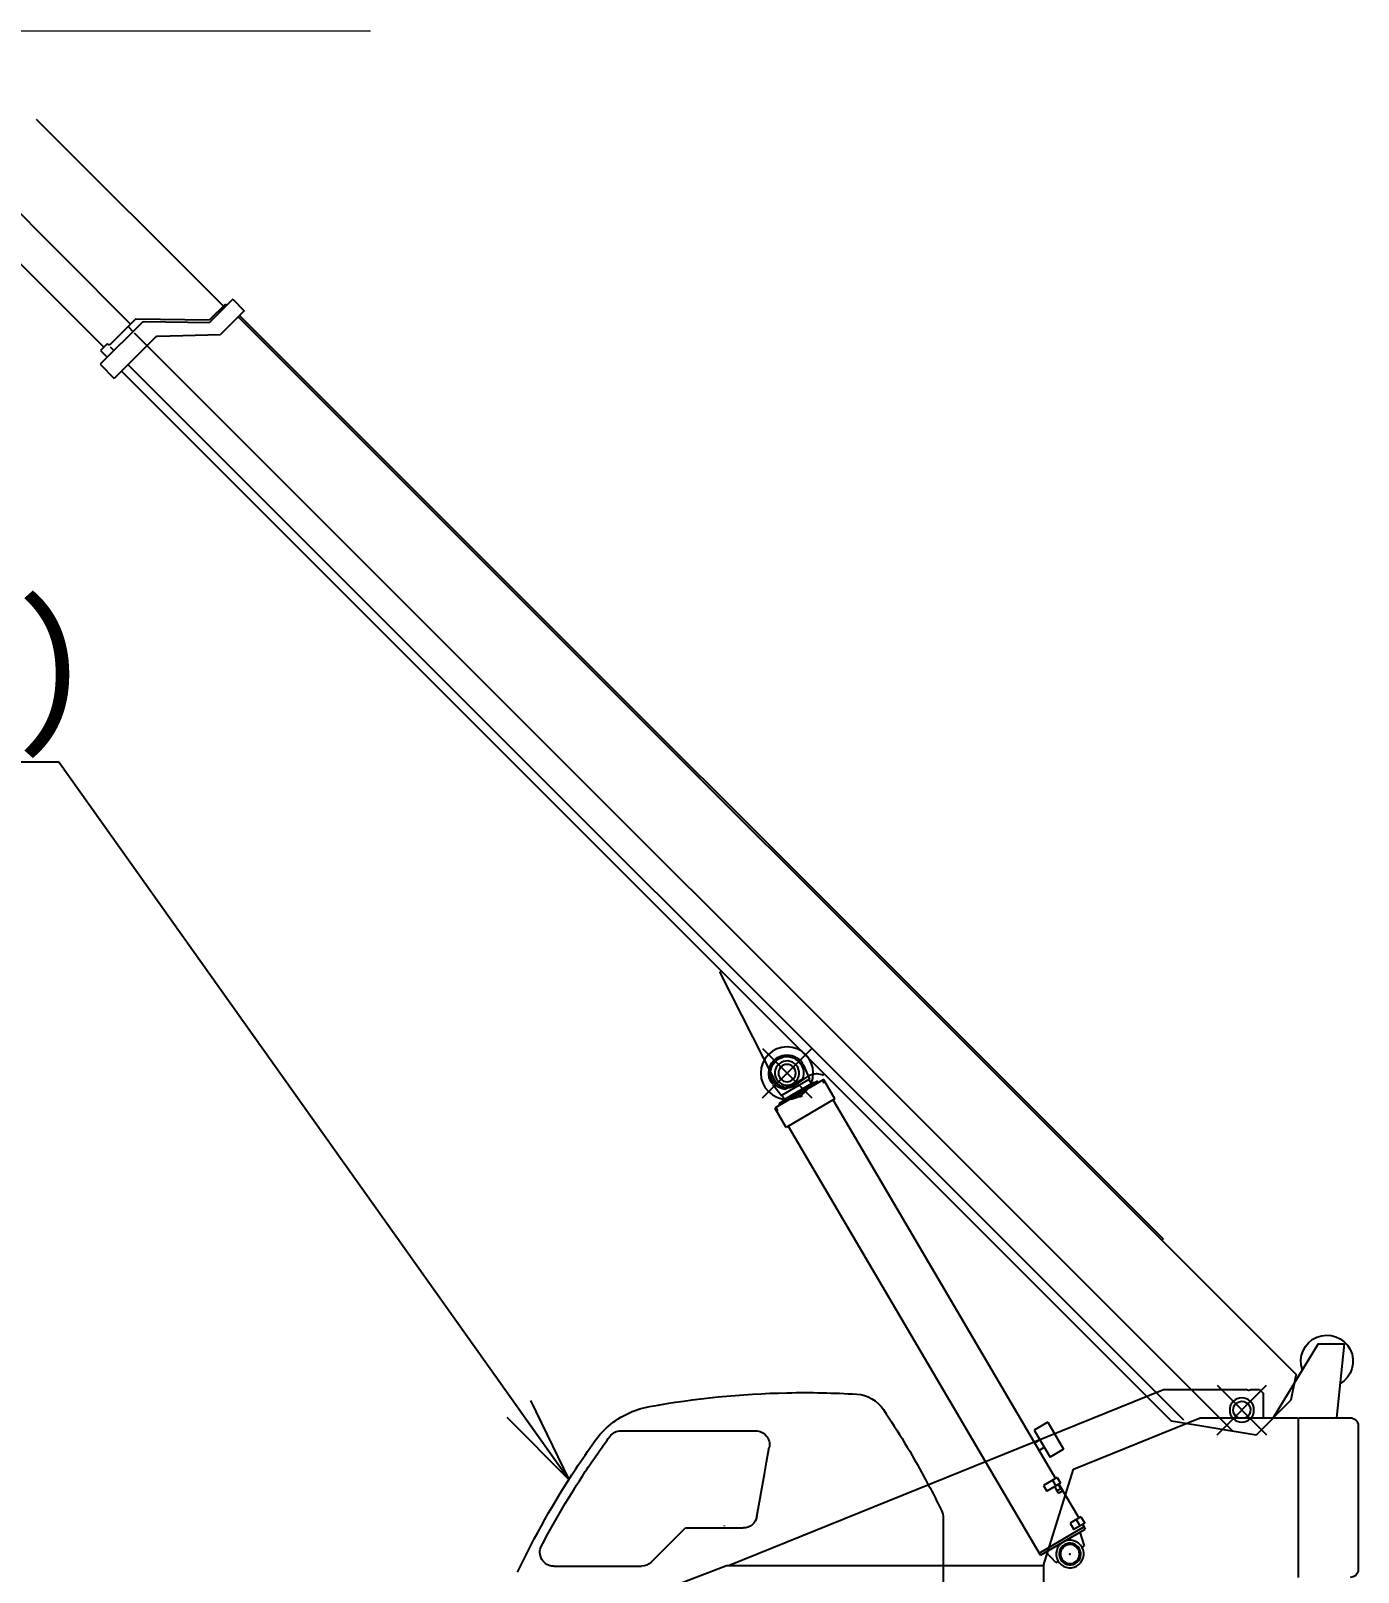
# Model space of a CAD drawing. Header units: millimetres. Extents: x -2078669 to -1085629, y -5987148 to 310365.
# Drawn here: x -1626077 to -1606963, y -3943997 to -3921796 of the extents above; entities that cross this region are included whole.
import ezdxf
from ezdxf.enums import TextEntityAlignment as Align

# ---------------------------------------------------------------- set-up
doc = ezdxf.new("R2010")
doc.units = ezdxf.units.MM
doc.header["$LTSCALE"] = 500
doc.header["$PDSIZE"] = 300
for name, color, linetype, lineweight in [('D-BYP-STR8', 5, 'Continuous', 25), ('D-BYP-STRA', 1, 'Continuous', 25), ('D-BYP-STRB', 5, 'Continuous', 25), ('D-TTL-LINE', 7, 'Continuous', 13)]:
    doc.layers.add(name, color=color, linetype=linetype, lineweight=lineweight)
doc.styles.add('MS ゴシック', font='MS Gothic.ttf')
doc.dimstyles.new('DIM-500-F', dxfattribs={"dimscale": 500, "dimtxt": 3.5, "dimasz": 2.5, "dimexe": 0, "dimexo": 2, "dimgap": 0.8, "dimtad": 1, "dimdec": 0, "dimzin": 0, "dimdsep": 46, "dimtxsty": 'MS ゴシック', "dimblk": 'OPEN', "dimcen": 0.1, "dimclrd": 256, "dimclre": 256, "dimclrt": 256, "dimaunit": 1, "dimadec": 4, "dimazin": 0, "dimtfac": 1, "dimtdec": 0, "dimtmove": 2, "dimatfit": 3, "dimldrblk": 'OPEN', "dimfxl": 1, "dimtolj": 1, "dimtzin": 0, "dimlwd": -1, "dimlwe": -1, "dimarcsym": 2})

# ---------------------------------------------------------------- blocks, each defined once
blk = doc.blocks.new('A$Cb352d05c')
at = {"layer": 'D-BYP-STRB'}
for p, q in [((7951.9, 10533.1), (6873.6, 9454.8)), ((8589.7, 10533.1), (7408.1, 9351.6)), ((8878.2, 10533.1), (7563, 9217.9)), ((6819.6, 9494.7), (6753.1, 9428.2)), ((6753.1, 9428.2), (6889.4, 9292)), ((6819.6, 9494.7), (6953.9, 9360.4)), ((6861.9, 9466.5), (6854.9, 9459.4)), ((6861.9, 9466.5), (6952.6, 9375.8)), ((6788.4, 9393), (692.4, 3297)), ((6779.9, 9401.4), (1460.3, 4081.9)), ((7377.6, 9382.2), (6952.6, 9375.8)), ((7329.8, 9366), (6953.9, 9360.4)), ((7342.1, 9361.1), (7583.2, 9120)), ((7377.6, 9382.2), (7524.6, 9235.1)), ((7422.8, 9337), (7394.5, 9308.7)), ((7253.7, 9282.9), (6889.4, 9292)), ((7260.5, 9280), (7501.9, 9038.7)), ((7387.5, 9301.6), (7318.2, 9232.3)), ((7542.3, 9238.7), (7538.8, 9235.1)), ((7542.3, 9238.7), (7581.1, 9199.9)), ((7313.2, 9227.4), (1059.1, 2973.2)), ((7525.2, 9219.9), (7504.3, 9198.9)), ((7581.1, 9199.9), (7542.2, 9161)), ((7422.9, 9117.6), (1344, 3038.7)), ((7460.8, 9079.7), (1412.3, 3031.2)), ((7583.2, 9120), (7501.9, 9038.7)), ((4014, 5615.9), (3701.4, 4998.7)), ((3769.1, 5178.7), (3484.6, 4894.2)), ((3769.1, 4894.2), (3484.6, 5178.7)), ((3531.9, 5081.3), (3498.1, 5000.9)), ((3350.7, 4887.2), (3415.4, 4997.1)), ((3406.5, 4982), (3413, 4978.2)), ((3412.7, 5031.5), (3419.7, 5024.5)), ((3413, 4978.2), (3423.1, 4995.4)), ((3415.4, 4997.1), (3418.8, 4998)), ((3418.8, 4998), (3694.6, 4835.7)), ((3426.9, 5027.4), (3419.7, 5024.5)), ((3446.8, 4981.5), (3451.9, 4990.2)), ((3451.9, 4990.2), (3671.7, 4860.9)), ((3471.3, 4978.7), (3473.5, 4982.6)), ((3473.5, 4982.6), (3654.5, 4876.1)), ((3500.8, 4999.2), (3486.5, 4975)), ((3498, 5000.8), (3658.4, 4906.5)), ((3580.3, 4967.1), (3502, 5019.8)), ((3538.6, 5001.4), (3639.1, 4942.2)), ((3350.7, 4887.2), (3630.9, 4722.4)), ((3550.2, 4920.7), (3543.9, 4909.9)), ((3563.2, 4913), (3556.8, 4902.3)), ((3641.6, 4883.8), (3655.9, 4908)), ((3709.5, 4971.6), (3658.4, 4906.5)), ((3361.6, 4879.6), (2080.1, 2701)), ((3361.9, 4879.5), (3361.6, 4879.6)), ((3630.9, 4722.4), (3695.5, 4832.3)), ((3652.3, 4872.2), (3654.5, 4876.1)), ((3666.6, 4852.2), (3671.7, 4860.9)), ((3680.1, 4821), (3690.3, 4838.2)), ((3680.1, 4821), (3686.6, 4817.2)), ((3694.6, 4835.7), (3695.5, 4832.3)), ((2166, 2258.4), (3618.9, 4728.3)), ((1460.3, 4081.9), (1468.8, 4073.4)), ((418, 3476.5), (462.4, 3050.3)), ((567.1, 3476.5), (418, 3476.5)), ((567.1, 3476.5), (826.6, 3050.3)), ((692.4, 3297), (695.9, 3293.5)), ((692.4, 3297), (696, 3293.5)), ((692.4, 3297), (696, 3293.5)), ((696, 3293.5), (724.2, 3152)), ((1149.3, 2953.2), (864.8, 3237.7)), ((1149.3, 3237.7), (864.8, 2953.2)), ((1149.3, 2953.1), (864.8, 3237.7)), ((1149.3, 3237.7), (864.8, 2953.2)), ((904.8, 3212.5), (885.1, 3192.8)), ((951.1, 3212.5), (904.8, 3212.5)), ((1458, 3212.5), (983.1, 3212.5)), ((3963.2, 2200.3), (1458, 3212.5)), ((724.2, 3152), (925.1, 2951.2)), ((885.1, 3192.8), (885.1, 3050.3)), ((677.1, 3050.5), (383.1, 3050.5)), ((683.4, 3050.3), (683.4, 2130.3)), ((1246.4, 3050.3), (683.4, 3050.3)), ((925.1, 2951.2), (1412.3, 3031.2)), ((1976.6, 2755.3), (1246.4, 3050.3)), ((2125.5, 3024.8), (2034.2, 2869.5)), ((2125.5, 3024.8), (2203.1, 2979.1)), ((337.1, 3004.5), (337.1, 2176.5)), ((2203.1, 2979.1), (2111.8, 2824)), ((4582.7, 2975.5), (3807.5, 2975.5)), ((2034.2, 2869.5), (2111.8, 2824)), ((2150.4, 2876.7), (2175, 2862.2)), ((2170.1, 2923.1), (2200.3, 2905.3)), ((3744.4, 2794), (3728.8, 2881.5)), ((2149.4, 2200.3), (1976.6, 2755.3)), ((3756.7, 2724.8), (3744.4, 2794)), ((2060.8, 2668.3), (1946.3, 2473.5)), ((2049, 2642.8), (2063.2, 2666.9)), ((2070.3, 2706.8), (2051, 2674)), ((2051, 2674), (2130.2, 2627.5)), ((2070.3, 2706.8), (2149.5, 2660.2)), ((2097.3, 2691), (2078.1, 2658.1)), ((3800.2, 2481.5), (3756.7, 2724.8)), ((2048.6, 2643), (2040.7, 2629.6)), ((2040.7, 2629.6), (2041.2, 2627.6)), ((2041.2, 2627.6), (2061.4, 2615.7)), ((2048.6, 2643), (2071.4, 2629.6)), ((2061.4, 2615.7), (2063.5, 2616.3)), ((2063.5, 2616.3), (2071.4, 2629.6)), ((2071, 2629.9), (2085.1, 2654)), ((2149.5, 2660.2), (2130.2, 2627.5)), ((1923.3, 2434.4), (1908.8, 2409.7)), ((2166, 2258.4), (1908.8, 2409.7)), ((1934, 2480.7), (1911.7, 2442.8)), ((1911.7, 2442.8), (1974, 2406.1)), ((2173.6, 2271.2), (1916.3, 2422.6)), ((1934, 2480.7), (1996.2, 2444.1)), ((1960.8, 2465), (1938.5, 2427)), ((1996.2, 2444.1), (1974, 2406.1)), ((2727.1, 2472.5), (2727.1, 2368.5)), ((4212, 2415.5), (3878.9, 2415.5)), ((3988.7, 2426.2), (3988.7, 2426.4)), ((4408.5, 2218.9), (4212, 2415.5)), ((1940.4, 2391.1), (1915.7, 2313.4)), ((1928.6, 2305.8), (1915.7, 2313.4)), ((2000.7, 2355.6), (1994.6, 2345)), ((2067.8, 2301.9), (2074, 2312.5)), ((2727.1, 2368.5), (2727.1, 1745.5)), ((2078.5, 2217.6), (2065.6, 2225.2)), ((2078.5, 2217.6), (2134.3, 2277)), ((3976, 2200.3), (2149.3, 2200.3)), ((2149.4, 2200.3), (2149.4, 1745.3)), ((4315.9, 2067.9), (3976, 2200.3)), ((4970.4, 2195.5), (4465.1, 2195.5))]:
    blk.add_line(p, q, dxfattribs=at)
blk.add_lwpolyline([(4005.5, 5624.4), (4014, 5615.9), (3701.4, 4998.8, -0.450816), (3580.3, 4967.2), (3502, 5019.8, 0.250856), (3426.9, 5027.4), (3419.7, 5024.5), (3412.6, 5031.6)], format="xyb", dxfattribs=at)
for centre, radius in [((3626.9, 5036.5), 151.2), ((3626.9, 5036.5), 50), ((1007.1, 3095.5), 69.9), ((1997.1, 2265.5), 55)]:
    blk.add_circle(centre, radius, dxfattribs=at)
for centre, radius, start, end in [((7330.1, 9349.1), 17, 45, 90.857), ((7253.4, 9273), 10, 45, 88.582), ((7531.7, 9242.2), 10, 225, 315), ((3626.9, 5036.5), 105, 321.8491, 154.72507), ((3626.9, 5036.5), 95, 59.5324, 201.6687), ((3626.9, 5036.5), 70, 229.52731, 229.5273), ((3626.9, 5036.5), 95, 277.3961, 59.5324), ((3457.4, 4953.4), 80, 54.524, 112.38), ((3626.9, 5036.5), 83.5, 236.0779, 333.138), ((3550.4, 4906.1), 7.5, 149.5321, 229.5273), ((3550.4, 4906.1), 7.5, 229.52732, 329.5326), ((3364.4, 4883.8), 5, 239.53248, 276.3742), ((517.1, 3376.5), 150, 340.48549, 239.9461), ((967.1, 3242.5), 34, 241.9275, 298.072), ((1007.1, 3095.5), 50, 36.867, 244.6854), ((1007.1, 3095.5), 50, 295.315, 36.868), ((3237.8, 2986.8), 200, 93.456, 146.2753), ((3527.1, -1804.5), 5000, 88.8901, 93.456), ((3623.9, 3191.4), 3.2, 0, 88.8898), ((3527.1, -1804.5), 5000, 79.735, 88.8541), ((4329, 2623.5), 500, 63.771, 79.735), ((383.1, 3004.5), 46, 90, 180), ((7238.3, 316.3), 5010, 146.2753, 151.4742), ((4329, 2623.5), 500, 35.373, 67.269), ((3807.5, 2895.5), 80, 90.0002, 190.1248), ((4582.7, 2895.5), 80, 36.329, 90.0002), ((663.3, 13.5), 4945, 33.462, 36.329), ((663.3, 13.5), 5000, 33.277, 35.46), ((663.3, 13.5), 5000, 25.437, 33.277), ((7238.3, 316.3), 5010, 152.0424, 153.9503), ((7238.3, 316.3), 5010, 151.4742, 152.0424), ((663.3, 13.5), 4945, 27.709, 33.462), ((2827.1, 2472.5), 100, 153.9502, 180.00002), ((3878.9, 2495.5), 80, 190.1248, 230.1128), ((3878.9, 2495.5), 80, 230.1128, 269.9999), ((3993.6, 2427.2), 5, 152.053, 188.89523), ((1997.1, 2265.5), 79.5, 229.52731, 229.5273), ((1997.1, 2265.5), 62.5, 229.52731, 229.5273), ((4970.4, 2275.5), 80, 270.0001, 27.709), ((383.1, 2176.5), 46, 180, 270), ((4465.1, 2275.5), 80, 225, 269.9999)]:
    blk.add_arc(centre, radius, start, end, dxfattribs=at)
for p in [(3626.9, 5036.5), (3626.9, 5036.4), (1007, 3095.5), (1007, 3095.4), (1007, 3095.4), (1997.1, 2265.5)]:
    blk.add_point(p, dxfattribs=at)
blk = doc.blocks.new('_Open')
at = {"color": 0, "linetype": 'ByBlock', "lineweight": -2}
for p, q in [((-1, 0.167), (0, 0)), ((-1, -0.167), (0, 0)), ((0, 0), (-1, 0))]:
    blk.add_line(p, q, dxfattribs=at)

msp = doc.modelspace()

# ---------------------------------------------------------------- linework, layer by layer
at = {"layer": 'D-BYP-STR8'}
msp.add_line((-1625671.9, -3932329.4, 708000), (-1649751.9, -3932329.4, 708000), dxfattribs=at)
at = {"layer": 'D-TTL-LINE'}
msp.add_line((-1636587.2, -3921796.3), (-1621187.2, -3921796.3), dxfattribs=at)

# ---------------------------------------------------------------- block references
at = {"layer": 'D-BYP-STRA', "xscale": -2.5, "yscale": 2.5, "zscale": 2.5}
msp.add_blockref('A$Cb352d05c', (-1606120.3, -3949399.6, 708000), dxfattribs=at)

# ---------------------------------------------------------------- texts
at = {"layer": 'D-BYP-STR8', "style": 'MS ゴシック'}
msp.add_text('ラフタークレーン(25t)', height=1750, dxfattribs=at).set_placement((-1637711.9, -3932329.4, 708000), align=Align.BOTTOM_CENTER)

# ---------------------------------------------------------------- leaders
at = {"layer": 'D-BYP-STR8'}
msp.add_leader([(-1618329.4, -3942663.2, 708000), (-1625671.9, -3932329.4, 708000)], dimstyle='DIM-500-F', dxfattribs=at)

doc.saveas('drawing.dxf')
